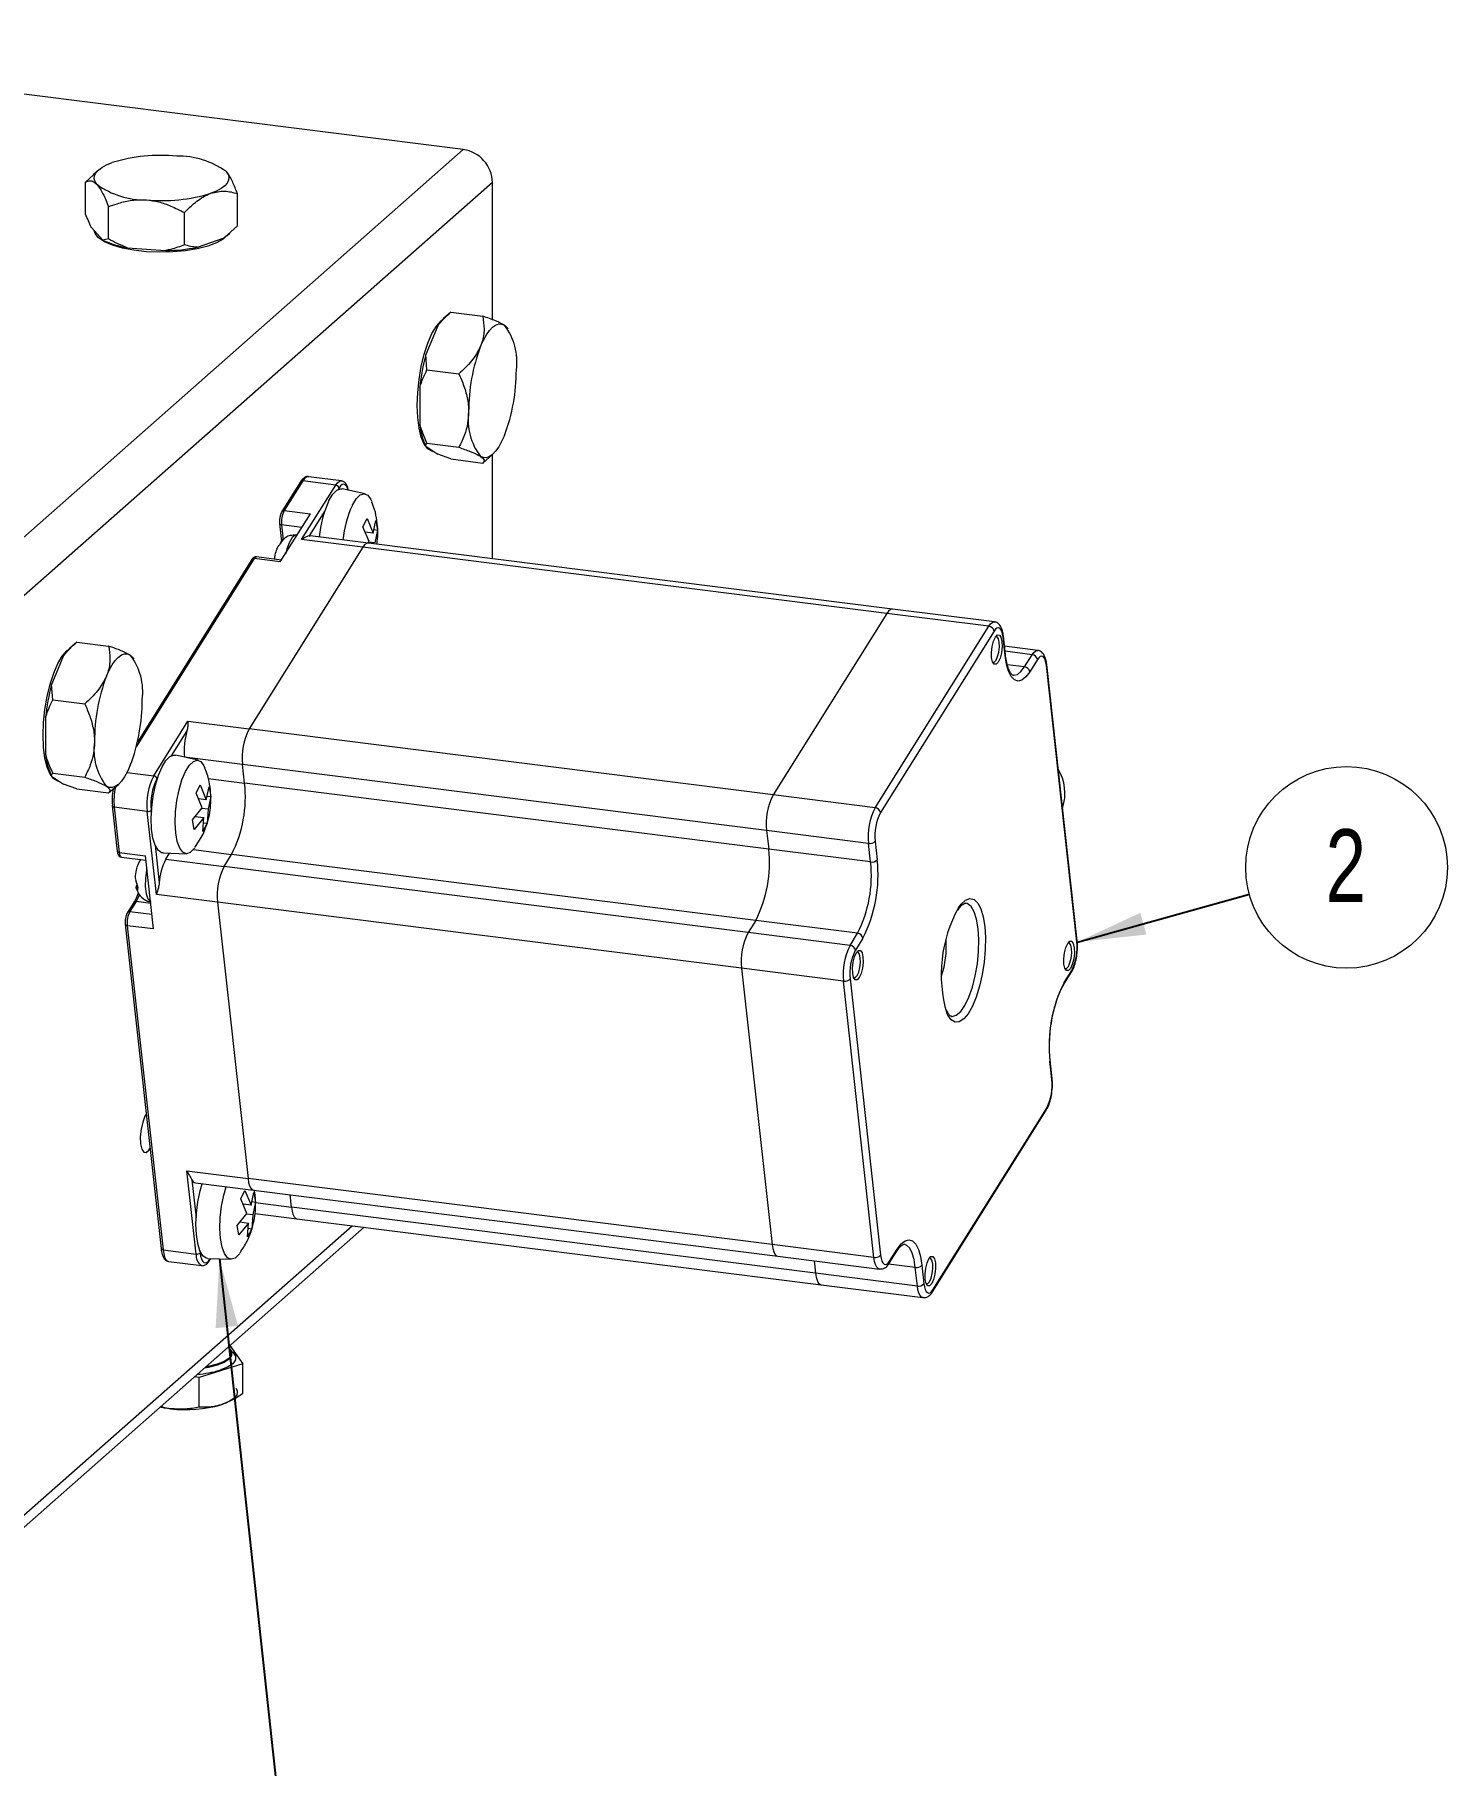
# Model space of a CAD drawing. Header units: millimetres. Extents: x 15 to 415, y 5 to 292.
# Drawn here: x 144.5 to 212.6, y 119.3 to 202.7 of the extents above; entities that cross this region are included whole.
import ezdxf

# ---------------------------------------------------------------- set-up
doc = ezdxf.new("R2010")
doc.units = ezdxf.units.MM
doc.styles.add('SLDTEXTSTYLE0', font='TXT', dxfattribs={"width": 0.75})
doc.dimstyles.new('SLDDIMSTYLE0', dxfattribs={"dimtxt": 0.18, "dimasz": 3.302, "dimexe": 0, "dimexo": 0.0625, "dimgap": 0, "dimtad": 0, "dimtih": 1, "dimtoh": 1, "dimdec": 0, "dimrnd": 1e-09, "dimzin": 0, "dimdsep": 46, "dimtxsty": 'Standard', "dimsah": 1, "dimcen": 0.09, "dimadec": 0, "dimazin": 0, "dimtfac": 3.302, "dimtdec": 0, "dimtofl": 0, "dimtmove": 0, "dimatfit": 3, "dimfxl": 1, "dimfrac": 2, "dimtolj": 1, "dimtzin": 0, "dimarcsym": 0})

# ---------------------------------------------------------------- blocks, each defined once
blk = doc.blocks.new('SW_NOTE_4')
at = {"color": 0, "linetype": 'Continuous', "lineweight": 0}
blk.add_circle((4.682, 1.298), 4.859, dxfattribs=at)
at = {"color": 0, "linetype": 'Continuous', "lineweight": 0, "insert": (4.647, 3.135), "char_height": 3.5, "attachment_point": 2, "style": 'SLDTEXTSTYLE0'}
blk.add_mtext('2', dxfattribs=at)

msp = doc.modelspace()

# ---------------------------------------------------------------- linework, layer by layer
at = {"color": 7, "linetype": 'Continuous', "lineweight": 15}
for p, q in [((165.185, 197.166), (121.221, 202.705)), ((142.204, 176.899), (165.185, 197.166)), ((147.602, 196.179), (147.346, 195.953)), ((166.588, 195.575), (143.607, 175.308)), ((147.357, 195.941), (146.985, 195.602)), ((146.985, 194.052), (146.985, 195.602)), ((166.588, 188.965), (166.588, 195.575)), ((148.084, 192.856), (148.084, 194.406)), ((154.299, 193.49), (154.299, 195.041)), ((151.741, 192.575), (151.741, 194.125)), ((147.26, 193.404), (147.534, 193.105)), ((147.534, 193.105), (147.809, 192.806)), ((148.084, 192.856), (147.809, 192.806)), ((153.02, 192.683), (153.659, 192.912)), ((154.299, 193.49), (153.659, 192.912)), ((153.806, 193.023), (153.939, 193.141)), ((148.999, 192.436), (149.912, 192.366)), ((149.912, 192.366), (150.826, 192.296)), ((152.381, 192.455), (153.02, 192.683)), ((163.95, 188.677), (163.663, 187.982)), ((164.584, 189.329), (164.237, 189.024)), ((164.584, 189.329), (166.122, 189.135)), ((167.352, 188.506), (167.297, 188.588)), ((163.663, 187.982), (163.376, 187.287)), ((163.435, 186.547), (163.376, 187.287)), ((163.435, 186.547), (164.973, 186.353)), ((163.088, 185.705), (163.088, 184.821)), ((163.088, 184.821), (163.088, 183.937)), ((163.376, 182.863), (163.663, 182.674)), ((163.435, 183.009), (164.973, 182.815)), ((163.663, 182.674), (163.95, 182.486)), ((163.707, 182.626), (163.744, 182.621)), ((164.584, 182.253), (163.95, 182.486)), ((164.584, 182.253), (166.122, 182.059)), ((166.122, 182.059), (166.592, 182.474)), ((166.588, 177.445), (166.588, 182.47)), ((157.339, 181.152), (156.443, 179.721)), ((157.452, 181.197), (156.556, 179.766)), ((159.043, 180.997), (157.452, 181.197)), ((159.313, 181.199), (157.723, 181.4)), ((157.735, 181.398), (157.723, 181.4)), ((159.313, 181.199), (159.325, 181.197)), ((157.395, 178.366), (159.043, 180.997)), ((160.451, 180.571), (159.35, 180.815)), ((156.367, 177.29), (157.819, 179.607)), ((156.556, 179.766), (157.819, 179.607)), ((160.349, 178.986), (160.549, 179.383)), ((160.549, 179.383), (160.843, 178.671)), ((156.333, 179.144), (156.413, 178.417)), ((156.431, 179.078), (156.511, 178.352)), ((157.752, 178.548), (157.806, 178.551)), ((160.612, 178.198), (157.806, 178.551)), ((160.642, 178.274), (160.349, 178.986)), ((160.843, 178.671), (160.459, 178.719)), ((160.843, 178.671), (160.973, 179.288)), ((160.88, 178.849), (161.056, 178.827)), ((161.056, 178.827), (160.925, 178.21)), ((160.973, 179.288), (161.056, 178.827)), ((160.341, 177.995), (154.86, 169.244)), ((156.25, 178.019), (156.189, 177.907)), ((156.268, 178.048), (156.256, 178.031)), ((156.371, 178.181), (156.431, 178.31)), ((156.413, 178.417), (156.422, 178.307)), ((156.474, 178.355), (156.466, 178.349)), ((160.341, 177.995), (157.395, 178.366)), ((185.598, 174.813), (160.341, 177.995)), ((160.583, 178.201), (160.642, 178.274)), ((185.868, 175.016), (160.612, 178.198)), ((160.925, 178.21), (160.622, 178.248)), ((154.991, 177.404), (149.48, 168.605)), ((156.367, 177.29), (155.105, 177.449)), ((156.422, 177.378), (155.213, 177.53)), ((185.598, 174.813), (180.116, 166.062)), ((190.509, 174.194), (185.598, 174.813)), ((190.779, 174.397), (185.868, 175.016)), ((185.027, 165.444), (190.509, 174.194)), ((190.765, 173.957), (185.284, 165.207)), ((191.297, 172.78), (191.198, 173.672)), ((191.311, 172.837), (191.213, 173.729)), ((145.919, 172.775), (145.632, 172.08)), ((146.553, 173.427), (146.206, 173.122)), ((146.553, 173.427), (148.091, 173.233)), ((149.321, 172.604), (149.266, 172.686)), ((192.868, 173.023), (191.269, 173.224)), ((192.231, 172.234), (192.598, 172.82)), ((145.632, 172.08), (145.345, 171.384)), ((192.855, 172.583), (192.487, 171.997)), ((194.756, 158.977), (193.288, 172.298)), ((194.771, 159.034), (193.302, 172.355)), ((145.404, 170.645), (145.345, 171.384)), ((145.404, 170.645), (146.942, 170.451)), ((145.057, 169.803), (145.057, 168.919)), ((150.266, 166.985), (151.914, 169.616)), ((151.914, 169.616), (154.86, 169.244)), ((145.057, 168.919), (145.057, 168.035)), ((180.116, 166.062), (154.86, 169.244)), ((152.409, 167.732), (151.307, 167.976)), ((145.345, 166.961), (145.632, 166.772)), ((145.404, 167.107), (146.942, 166.913)), ((154.646, 166.633), (154.548, 167.525)), ((179.804, 164.344), (154.548, 167.525)), ((145.632, 166.772), (145.919, 166.584)), ((145.676, 166.724), (145.713, 166.719)), ((146.553, 166.351), (145.919, 166.584)), ((146.553, 166.351), (148.091, 166.157)), ((148.091, 166.157), (148.561, 166.572)), ((152.307, 166.147), (152.507, 166.544)), ((152.6, 165.435), (152.307, 166.147)), ((152.507, 166.544), (152.8, 165.832)), ((152.8, 165.832), (152.931, 166.448)), ((152.838, 166.01), (153.014, 165.988)), ((152.931, 166.448), (153.014, 165.988)), ((179.902, 163.451), (154.646, 166.633)), ((185.027, 165.444), (180.116, 166.062)), ((148.265, 165.532), (148.506, 163.353)), ((148.363, 165.466), (148.603, 163.288)), ((149.953, 165.266), (148.363, 165.466)), ((150.395, 161.261), (149.953, 165.266)), ((152.13, 164.86), (152.6, 165.435)), ((152.8, 165.832), (152.417, 165.88)), ((152.883, 165.371), (152.579, 165.409)), ((152.883, 165.371), (152.837, 164.701)), ((153.014, 165.988), (152.883, 165.371)), ((152.213, 164.4), (152.13, 164.86)), ((152.683, 164.974), (152.213, 164.4)), ((152.266, 165.026), (152.683, 164.974)), ((152.637, 164.304), (152.683, 164.974)), ((152.837, 164.701), (152.637, 164.304)), ((152.666, 164.723), (152.837, 164.701)), ((179.804, 164.344), (179.902, 163.451)), ((184.715, 163.725), (179.804, 164.344)), ((152.269, 163.538), (152.607, 164.098)), ((184.813, 162.833), (184.715, 163.725)), ((185.034, 163.832), (185.132, 162.939)), ((148.603, 163.288), (149.866, 163.129)), ((148.712, 163.064), (149.89, 162.916)), ((149.561, 162.827), (149.5, 162.715)), ((149.58, 162.856), (149.567, 162.839)), ((150.255, 159.601), (149.866, 163.129)), ((150.714, 163.266), (151.842, 163.229)), ((150.848, 162.963), (151.031, 163.255)), ((150.848, 162.963), (153.654, 162.609)), ((153.654, 162.609), (154.021, 163.195)), ((179.277, 160.013), (154.021, 163.195)), ((184.813, 162.833), (179.902, 163.451)), ((149.376, 162.061), (149.399, 161.938)), ((178.91, 159.427), (153.654, 162.609)), ((153.341, 160.89), (150.395, 161.261)), ((149.303, 160.88), (149.004, 160.403)), ((149.416, 160.925), (149.117, 160.448)), ((153.341, 160.89), (154.81, 147.569)), ((178.598, 157.708), (153.341, 160.89)), ((148.894, 159.826), (150.617, 144.201)), ((148.992, 159.76), (150.715, 144.136)), ((150.255, 159.601), (148.992, 159.76)), ((179.277, 160.013), (178.91, 159.427)), ((183.821, 158.809), (178.91, 159.427)), ((184.188, 159.395), (179.277, 160.013)), ((183.821, 158.809), (184.188, 159.395)), ((184.445, 159.158), (184.078, 158.572)), ((178.598, 157.708), (180.066, 144.387)), ((183.509, 157.09), (178.598, 157.708)), ((184.977, 143.768), (183.509, 157.09)), ((183.828, 157.196), (185.296, 143.875)), ((194.117, 156.913), (194.484, 157.499)), ((194.139, 157.016), (194.506, 157.602)), ((188.689, 155.392), (188.714, 155.388)), ((193.55, 152.342), (193.452, 153.234)), ((193.565, 152.399), (193.466, 153.291)), ((187.797, 142.113), (193.278, 150.863)), ((187.819, 142.216), (193.3, 150.967)), ((151.864, 147.94), (154.81, 147.569)), ((152.305, 143.936), (151.864, 147.94)), ((152.275, 147.364), (155.081, 147.01)), ((154.462, 146.601), (154.662, 146.998)), ((154.662, 146.998), (154.955, 146.285)), ((180.066, 144.387), (154.81, 147.569)), ((154.955, 146.285), (155.086, 146.902)), ((155.081, 147.01), (180.337, 143.828)), ((155.086, 146.902), (155.169, 146.442)), ((154.755, 145.888), (154.462, 146.601)), ((154.955, 146.285), (154.572, 146.334)), ((154.993, 146.464), (155.169, 146.442)), ((155.169, 146.442), (155.038, 145.825)), ((156.899, 146.195), (156.834, 146.789)), ((182.156, 143.013), (156.899, 146.195)), ((143.196, 130.048), (160.409, 145.228)), ((154.285, 145.314), (154.755, 145.888)), ((154.368, 144.853), (154.285, 145.314)), ((154.838, 145.428), (154.368, 144.853)), ((154.421, 145.48), (154.838, 145.428)), ((155.038, 145.825), (154.734, 145.863)), ((154.792, 144.758), (154.838, 145.428)), ((154.992, 145.155), (154.792, 144.758)), ((154.821, 145.177), (154.992, 145.155)), ((155.038, 145.825), (154.992, 145.155)), ((155.153, 145.89), (157.17, 145.636)), ((157.17, 145.636), (182.426, 142.454)), ((184.977, 143.768), (180.066, 144.387)), ((150.715, 144.136), (152.305, 143.936)), ((150.974, 143.579), (150.986, 143.577)), ((150.986, 143.577), (152.576, 143.377)), ((152.869, 143.719), (153.997, 143.682)), ((152.96, 143.624), (153.016, 143.715)), ((180.337, 143.828), (185.248, 143.21)), ((182.09, 143.607), (182.156, 143.013)), ((185.708, 143.487), (186.075, 144.073)), ((185.73, 143.59), (186.097, 144.176)), ((186.075, 144.073), (186.155, 144.19)), ((152.576, 143.377), (152.564, 143.379)), ((187.067, 142.394), (182.156, 143.013)), ((187.067, 142.394), (186.968, 143.286)), ((187.287, 143.393), (187.386, 142.501)), ((182.426, 142.454), (187.337, 141.836)), ((153.938, 139.521), (154.56, 138.648)), ((154.56, 138.648), (152.461, 137.987)), ((154.063, 139.209), (153.995, 139.269)), ((154.02, 139.112), (154.02, 139.159)), ((154.56, 137.209), (154.56, 138.648)), ((152.461, 137.987), (152.226, 138.011)), ((152.461, 136.548), (152.461, 137.987)), ((153.771, 136.763), (153.795, 136.774))]:
    msp.add_line(p, q, dxfattribs=at)
at = {"color": 8, "linetype": 'Continuous', "lineweight": 15}
for p, q in [((159.197, 180.855), (159.155, 180.789)), ((158.504, 179.748), (157.752, 178.548)), ((157.41, 178.955), (156.431, 179.078)), ((155.105, 177.449), (149.427, 168.385)), ((192.598, 172.82), (191.295, 172.984)), ((192.231, 172.234), (191.406, 172.338)), ((151.865, 169.15), (151.113, 167.949)), ((154.548, 167.525), (151.75, 167.878)), ((148.978, 167.147), (150.266, 166.985)), ((150.461, 166.909), (150.42, 166.843)), ((152.892, 166.854), (154.646, 166.633)), ((150.145, 165.33), (150.156, 165.23)), ((150.331, 163.646), (150.532, 161.818)), ((152.185, 163.427), (154.021, 163.195)), ((149.117, 160.448), (150.176, 160.315)), ((150.119, 160.836), (149.416, 160.925)), ((152.109, 147.512), (152.311, 145.684)), ((155.173, 146.412), (156.899, 146.195)), ((143.607, 130.996), (159.828, 145.301)), ((152.486, 144.1), (152.497, 144)), ((152.973, 143.686), (152.991, 143.715)), ((186.968, 143.286), (185.681, 143.449)), ((153.35, 139.002), (153.273, 138.934))]:
    msp.add_line(p, q, dxfattribs=at)
at = {"color": 7, "linetype": 'Continuous', "lineweight": 15, "flags": 128}
for points in [[(147.534, 195.478), (147.437, 195.616), (147.394, 195.757), (147.407, 195.899), (147.475, 196.039), (147.597, 196.174), (147.772, 196.304), (147.995, 196.424), (148.264, 196.534)], [(153.75, 196.113), (153.847, 195.975), (153.89, 195.834), (153.877, 195.692), (153.809, 195.552), (153.687, 195.417), (153.512, 195.287), (153.289, 195.167), (153.02, 195.057)], [(149.912, 192.241), (149.308, 192.309), (148.756, 192.415), (148.276, 192.554), (147.887, 192.723), (147.603, 192.913), (147.437, 193.118), (147.394, 193.257)], [(153.739, 192.969), (153.606, 192.853), (153.289, 192.668), (152.87, 192.508), (152.365, 192.379), (151.795, 192.284), (151.18, 192.229), (150.544, 192.214), (149.912, 192.241)], [(153.806, 193.023), (153.746, 192.974), (153.659, 192.912)], [(162.964, 184.837), (162.986, 185.454), (163.052, 186.087), (163.158, 186.71), (163.301, 187.3), (163.475, 187.835), (163.674, 188.293), (163.889, 188.658), (164.113, 188.914), (164.175, 188.964)], [(166.018, 187.685), (166.153, 187.981), (166.295, 188.235), (166.442, 188.444), (166.592, 188.602), (166.742, 188.708), (166.89, 188.76), (167.032, 188.757), (167.167, 188.698)], [(163.707, 182.626), (163.674, 182.632), (163.475, 182.74), (163.301, 182.967), (163.158, 183.305), (163.052, 183.741), (162.986, 184.259), (162.964, 184.837)], [(167.167, 183.391), (167.032, 183.095), (166.89, 182.841), (166.742, 182.632), (166.592, 182.474), (166.442, 182.368), (166.295, 182.316), (166.153, 182.319), (166.018, 182.378)], [(158.708, 180.25), (158.896, 180.557), (159.09, 180.751), (159.282, 180.821), (159.35, 180.815)], [(159.838, 180.031), (160.024, 180.333), (160.218, 180.519), (160.407, 180.577), (160.581, 180.504), (160.73, 180.305), (160.778, 180.196)], [(156.333, 179.144), (156.333, 179.145), (156.333, 179.147)], [(156.256, 178.031), (156.254, 178.029), (156.25, 178.019)], [(156.431, 178.265), (156.437, 178.273), (156.454, 178.288)], [(156.452, 178.298), (156.456, 178.303), (156.472, 178.317)], [(160.612, 178.198), (160.598, 178.199), (160.513, 178.177), (160.427, 178.108), (160.341, 177.995)], [(160.612, 178.198), (160.598, 178.199), (160.513, 178.177), (160.427, 178.108), (160.341, 177.995)], [(185.868, 175.016), (185.854, 175.017), (185.77, 174.995), (185.683, 174.926), (185.598, 174.813)], [(185.868, 175.016), (185.854, 175.017), (185.77, 174.995), (185.683, 174.926), (185.598, 174.813)], [(191.141, 173.46), (191.148, 173.199), (191.116, 172.918), (191.05, 172.66), (190.96, 172.463), (190.86, 172.357), (190.766, 172.359), (190.69, 172.469), (190.646, 172.669), (190.64, 172.929), (190.672, 173.21), (190.738, 173.469), (190.827, 173.666), (190.927, 173.772), (191.022, 173.769), (191.097, 173.66), (191.141, 173.46)], [(191.198, 173.672), (191.174, 173.824), (191.137, 173.949), (191.09, 174.042), (191.034, 174.1), (190.97, 174.12), (190.903, 174.103), (190.834, 174.048), (190.765, 173.957)], [(191.014, 173.417), (190.976, 173.589), (190.911, 173.684), (190.845, 173.693)], [(144.933, 168.935), (144.955, 169.552), (145.021, 170.185), (145.127, 170.808), (145.27, 171.398), (145.444, 171.933), (145.643, 172.391), (145.858, 172.756), (146.082, 173.012), (146.144, 173.062)], [(147.987, 171.783), (148.121, 172.079), (148.264, 172.333), (148.411, 172.542), (148.561, 172.7), (148.711, 172.806), (148.858, 172.858), (149.001, 172.855), (149.136, 172.796)], [(190.691, 172.468), (190.771, 172.467), (190.857, 172.557), (190.935, 172.727), (190.992, 172.95), (191.019, 173.192), (191.014, 173.417)], [(192.487, 171.997), (192.299, 171.748), (192.109, 171.597), (191.923, 171.549), (191.75, 171.605), (191.595, 171.765), (191.464, 172.021), (191.364, 172.364), (191.297, 172.78)], [(193.288, 172.298), (193.263, 172.45), (193.227, 172.574), (193.179, 172.668), (193.123, 172.726), (193.06, 172.746), (192.992, 172.729), (192.923, 172.674), (192.855, 172.583)], [(145.676, 166.724), (145.643, 166.73), (145.444, 166.837), (145.27, 167.065), (145.127, 167.403), (145.021, 167.839), (144.955, 168.357), (144.933, 168.935)], [(150.665, 167.411), (150.853, 167.717), (151.048, 167.911), (151.239, 167.982), (151.307, 167.976)], [(151.796, 167.191), (151.982, 167.494), (152.175, 167.68), (152.365, 167.738), (152.539, 167.665), (152.687, 167.465), (152.736, 167.357)], [(149.136, 167.489), (149.001, 167.193), (148.858, 166.938), (148.711, 166.73), (148.561, 166.572), (148.411, 166.466), (148.264, 166.414), (148.121, 166.417), (147.987, 166.476)], [(150.714, 163.266), (150.642, 163.278), (150.474, 163.397), (150.335, 163.637), (150.23, 163.983), (150.166, 164.418), (150.146, 164.918), (150.172, 165.456), (150.242, 166.003), (150.351, 166.53), (150.495, 167.007), (150.665, 167.411)], [(152.253, 163.513), (152.222, 163.472), (152.029, 163.287), (151.84, 163.229), (151.666, 163.302), (151.517, 163.501), (151.402, 163.816), (151.329, 164.228), (151.3, 164.713), (151.317, 165.242), (151.381, 165.786), (151.486, 166.312), (151.627, 166.79), (151.796, 167.191)], [(149.567, 162.839), (149.565, 162.836), (149.561, 162.827)], [(149.481, 161.647), (149.485, 161.633), (149.497, 161.62)], [(149.486, 161.601), (149.49, 161.589), (149.502, 161.576)], [(184.446, 158.256), (184.452, 157.996), (184.42, 157.715), (184.354, 157.456), (184.264, 157.259), (184.165, 157.154), (184.07, 157.156), (183.995, 157.265), (183.951, 157.465), (183.944, 157.726), (183.976, 158.007), (184.042, 158.265), (184.132, 158.463), (184.232, 158.568), (184.326, 158.566), (184.401, 158.456), (184.446, 158.256)], [(194.626, 158.697), (194.633, 158.436), (194.601, 158.156), (194.535, 157.897), (194.445, 157.7), (194.345, 157.594), (194.251, 157.597), (194.176, 157.706), (194.131, 157.906), (194.125, 158.167), (194.157, 158.448), (194.223, 158.706), (194.313, 158.903), (194.412, 159.009), (194.507, 159.007), (194.582, 158.897), (194.626, 158.697)], [(194.176, 157.705), (194.256, 157.704), (194.343, 157.795), (194.42, 157.964), (194.477, 158.187), (194.504, 158.43), (194.499, 158.654)], [(194.499, 158.654), (194.461, 158.827), (194.396, 158.921), (194.33, 158.93)], [(183.995, 157.264), (184.076, 157.263), (184.162, 157.354), (184.239, 157.524), (184.296, 157.747), (184.324, 157.989), (184.318, 158.213)], [(184.318, 158.213), (184.28, 158.386), (184.215, 158.48), (184.15, 158.489)], [(149.903, 150.673), (149.844, 150.574), (149.733, 150.295), (149.655, 149.949), (149.619, 149.584), (149.631, 149.25), (149.689, 148.991), (149.785, 148.842), (149.906, 148.824), (150.036, 148.938), (150.086, 149.017)], [(152.869, 143.719), (152.797, 143.732), (152.629, 143.851), (152.49, 144.091), (152.385, 144.437), (152.321, 144.872), (152.301, 145.372), (152.327, 145.91), (152.397, 146.457), (152.506, 146.984), (152.603, 147.322)], [(154.408, 143.967), (154.377, 143.926), (154.184, 143.741), (153.995, 143.683), (153.821, 143.756), (153.672, 143.955), (153.557, 144.27), (153.484, 144.682), (153.455, 145.167), (153.472, 145.696), (153.536, 146.24), (153.641, 146.766), (153.759, 147.177)], [(154.81, 147.569), (154.841, 147.38), (154.886, 147.224), (154.946, 147.107), (155.016, 147.035), (155.081, 147.01)], [(154.81, 147.569), (154.841, 147.38), (154.886, 147.224), (154.946, 147.107), (155.016, 147.035), (155.081, 147.01)], [(156.899, 146.195), (156.93, 146.006), (156.976, 145.85), (157.035, 145.733), (157.105, 145.661), (157.17, 145.636)], [(156.899, 146.195), (156.93, 146.006), (156.976, 145.85), (157.035, 145.733), (157.105, 145.661), (157.17, 145.636)], [(180.066, 144.387), (180.097, 144.198), (180.143, 144.042), (180.202, 143.926), (180.272, 143.853), (180.337, 143.828)], [(180.066, 144.387), (180.097, 144.198), (180.143, 144.042), (180.202, 143.926), (180.272, 143.853), (180.337, 143.828)], [(186.097, 144.176), (186.285, 144.425), (186.475, 144.576), (186.661, 144.625), (186.834, 144.568), (186.989, 144.409), (187.12, 144.153), (187.22, 143.81), (187.287, 143.393)], [(152.497, 144), (152.524, 143.833), (152.564, 143.696), (152.616, 143.594), (152.678, 143.53), (152.747, 143.507), (152.822, 143.526), (152.898, 143.587), (152.973, 143.686)], [(185.296, 143.875), (185.321, 143.724), (185.358, 143.599), (185.405, 143.506), (185.461, 143.448), (185.524, 143.427), (185.592, 143.445), (185.661, 143.5), (185.73, 143.59)], [(187.938, 143.504), (187.944, 143.244), (187.912, 142.963), (187.846, 142.704), (187.757, 142.507), (187.657, 142.402), (187.562, 142.404), (187.487, 142.514), (187.443, 142.714), (187.436, 142.974), (187.468, 143.255), (187.534, 143.514), (187.624, 143.711), (187.724, 143.816), (187.818, 143.814), (187.894, 143.705), (187.938, 143.504)], [(187.81, 143.462), (187.772, 143.634), (187.707, 143.729), (187.642, 143.738)], [(182.156, 143.013), (182.186, 142.824), (182.232, 142.668), (182.291, 142.551), (182.362, 142.479), (182.426, 142.454)], [(182.156, 143.013), (182.186, 142.824), (182.232, 142.668), (182.291, 142.551), (182.362, 142.479), (182.426, 142.454)], [(187.487, 142.512), (187.568, 142.511), (187.654, 142.602), (187.731, 142.772), (187.788, 142.995), (187.816, 143.237), (187.81, 143.462)], [(187.386, 142.501), (187.41, 142.35), (187.447, 142.225), (187.494, 142.132), (187.551, 142.074), (187.614, 142.053), (187.681, 142.071), (187.75, 142.126), (187.819, 142.216)], [(153.85, 139.443), (153.994, 139.272), (154.011, 139.093), (153.899, 138.918), (153.665, 138.758), (153.322, 138.62)], [(153.322, 138.573), (152.891, 138.467), (152.707, 138.436)], [(153.322, 138.62), (152.891, 138.514), (152.772, 138.493)], [(154.02, 139.112), (154.011, 139.046), (153.899, 138.871), (153.665, 138.71), (153.322, 138.573)], [(154.063, 139.209), (154.073, 139.2), (154.203, 139.018), (154.203, 138.83), (154.074, 138.647), (153.821, 138.48), (153.459, 138.336)], [(154.227, 137.466), (154.282, 137.359), (154.294, 137.25), (154.263, 137.141), (154.19, 137.035), (154.076, 136.933), (153.923, 136.836), (153.734, 136.748), (153.511, 136.668)], [(151.079, 136.475), (150.772, 136.513), (150.567, 136.548)]]:
    msp.add_lwpolyline(points, dxfattribs=at)
at = {"color": 8, "linetype": 'Continuous', "lineweight": 15, "flags": 128}
for points in [[(157.723, 181.4), (157.709, 181.401), (157.624, 181.379), (157.538, 181.31), (157.452, 181.197)], [(159.043, 180.997), (159.128, 181.11), (159.215, 181.179), (159.299, 181.2), (159.313, 181.199)], [(159.635, 180.752), (159.606, 180.845), (159.554, 180.947), (159.492, 181.011), (159.422, 181.034), (159.348, 181.015), (159.272, 180.954), (159.197, 180.855)], [(157.145, 178.576), (157.088, 178.573), (156.942, 178.472), (156.802, 178.248), (156.681, 177.925), (156.625, 177.7)], [(155.213, 177.53), (155.207, 177.53), (155.173, 177.522), (155.139, 177.494), (155.105, 177.449)], [(190.509, 174.194), (190.594, 174.307), (190.681, 174.376), (190.765, 174.398), (190.776, 174.397)], [(192.598, 172.82), (192.683, 172.933), (192.77, 173.002), (192.854, 173.024), (192.866, 173.023)], [(191.683, 171.829), (191.718, 171.826), (191.887, 171.87), (192.06, 172.008), (192.231, 172.234)], [(148.603, 163.288), (148.616, 163.212), (148.634, 163.15), (148.658, 163.103), (148.686, 163.074), (148.712, 163.064)], [(149.935, 162.504), (149.923, 162.446), (149.866, 162.039), (149.856, 161.643), (149.894, 161.301), (149.975, 161.051), (150.091, 160.919), (150.111, 160.911)], [(149.581, 161.266), (149.566, 161.229), (149.416, 160.925)], [(189.043, 160.617), (189.176, 160.796), (189.39, 160.99), (189.601, 161.065), (189.799, 161.018), (189.976, 160.852), (190.125, 160.572), (190.24, 160.19), (190.317, 159.722)], [(189.997, 159.616), (189.921, 160.071), (189.805, 160.435), (189.654, 160.691), (189.474, 160.826), (189.41, 160.843)], [(190.317, 159.722), (190.351, 159.188), (190.342, 158.608), (190.29, 158.007), (190.197, 157.409), (190.067, 156.839), (189.905, 156.32), (189.719, 155.873), (189.514, 155.517), (189.301, 155.266), (189.087, 155.131), (188.882, 155.117), (188.693, 155.224), (188.529, 155.448), (188.482, 155.546)], [(188.714, 155.388), (188.739, 155.386), (188.944, 155.441), (189.155, 155.621), (189.36, 155.918), (189.552, 156.318), (189.72, 156.802), (189.858, 157.347), (189.958, 157.929), (190.016, 158.519), (190.029, 159.09), (189.997, 159.616)], [(186.968, 143.286), (186.907, 143.665), (186.816, 143.977), (186.697, 144.21), (186.556, 144.354), (186.433, 144.403)], [(150.715, 144.136), (150.745, 143.947), (150.791, 143.791), (150.85, 143.674), (150.921, 143.602), (150.974, 143.579)], [(185.251, 143.209), (185.183, 143.234), (185.113, 143.307), (185.054, 143.423), (185.008, 143.579), (184.977, 143.768)], [(187.34, 141.835), (187.272, 141.86), (187.202, 141.933), (187.143, 142.049), (187.097, 142.205), (187.067, 142.394)]]:
    msp.add_lwpolyline(points, dxfattribs=at)
at = {"color": 7, "linetype": 'Continuous', "lineweight": 15}
for centre, radius, start, end in [((150.618, 188.852), 8.035, 84.61837, 107.03704), ((164.95, 195.545), 1.638, 1.05865, 81.7606), ((151.427, 192.831), 4.02, 54.70853, 90.78459), ((149.857, 198.76), 4.02, 234.70852, 270.78461), ((150.666, 202.739), 8.035, 264.61838, 287.03702), ((149.719, 196.857), 4.479, 244.75089, 260.74226), ((150.706, 201.163), 8.868, 270.77158, 280.88381), ((165.379, 187.786), 1.684, 132.67254, 148.05399), ((164.909, 186.944), 2.86, 352.11509, 37.84784), ((174.195, 184.566), 8.752, 159.12241, 180.27053), ((172.69, 184.776), 9.646, 164.91729, 174.47564), ((158.989, 186.51), 8.752, 339.12241, 0.27053), ((168.276, 184.132), 2.86, 172.11508, 217.84787), ((166.261, 184.211), 3.184, 184.92331, 205.03964), ((163.772, 177.944), 5.564, 155.51852, 174.29628), ((159.023, 180.821), 0.177, 10.91562, 83.67073), ((157.65, 179.212), 1.226, 153.1374, 186.2555), ((164.711, 177.818), 5.352, 155.57314, 174.26959), ((156.478, 178.266), 0.0635, 136.64918, 198.74287), ((190.476, 173.901), 0.295, 10.91532, 83.6713), ((147.347, 171.884), 1.684, 132.67249, 148.054), ((146.877, 171.042), 2.86, 352.11513, 37.84783), ((191.226, 172.829), 0.0859, 325.56538, 5.55473), ((192.565, 172.527), 0.295, 10.91594, 83.67111), ((192.198, 171.941), 0.295, 10.91557, 83.67127), ((154.658, 168.874), 9.646, 164.9173, 174.47562), ((156.164, 168.664), 8.752, 159.12243, 180.27051), ((140.958, 170.608), 8.752, 339.12242, 0.27051), ((150.245, 168.23), 2.86, 172.11512, 217.84785), ((155.169, 168.187), 3.441, 163.75903, 185.14223), ((157.595, 167.859), 3.065, 153.1374, 186.25559), ((148.229, 168.309), 3.184, 184.92336, 205.03963), ((153, 165.6), 3.065, 153.1374, 186.25559), ((152.826, 165.624), 2.697, 153.13736, 186.25557), ((150.246, 166.809), 0.177, 10.91685, 83.67081), ((191.894, 166.153), 2.284, 341.85821, 30.72476), ((151.197, 165.838), 2.935, 170.0216, 185.31973), ((148.552, 165.965), 6.13, 333.13735, 6.25556), ((182.851, 164.678), 3.065, 153.1374, 186.25559), ((148.317, 165.537), 0.0515, 145.5645, 185.55781), ((149.991, 165.471), 0.209, 259.53547, 317.47201), ((187.762, 164.059), 3.065, 153.1374, 186.25559), ((187.472, 164.099), 2.452, 153.13744, 186.25556), ((184.995, 165.151), 0.295, 10.91495, 83.67189), ((184.778, 164.067), 0.348, 259.5356, 317.47184), ((153.281, 161.676), 2.752, 152.12722, 177.03764), ((173.809, 162.783), 6.13, 333.13735, 6.25556), ((178.719, 162.165), 6.13, 333.13735, 6.25556), ((178.429, 162.205), 6.743, 333.13735, 6.25558), ((184.876, 163.174), 0.348, 259.5357, 317.47203), ((149.456, 161.93), 0.0574, 171.5049, 204.94506), ((156.388, 161.224), 3.065, 153.13733, 186.25558), ((150.211, 159.894), 1.226, 153.13729, 186.25552), ((194.865, 157.406), 6.648, 151.122, 196.24624), ((181.645, 158.042), 3.065, 153.13733, 186.25558), ((184.156, 159.102), 0.295, 10.91523, 83.6716), ((186.555, 157.424), 3.065, 153.13733, 186.25558), ((186.265, 157.464), 2.452, 153.13737, 186.25553), ((183.789, 158.516), 0.295, 10.91599, 83.67095), ((184.06, 158.746), 4.403, 341.41048, 4.22806), ((192.319, 158.71), 2.452, 333.13733, 6.25562), ((183.572, 157.431), 0.348, 259.53598, 317.47147), ((200.155, 153.969), 6.743, 153.13737, 186.25559), ((193.381, 153.283), 0.0859, 325.56616, 5.55534), ((191.112, 152.075), 2.452, 333.13732, 6.25563), ((152.327, 147.588), 0.23, 199.41073, 256.94737), ((152.343, 144.141), 0.209, 259.53704, 317.47043), ((152.878, 143.674), 0.0954, 328.59598, 7.35944), ((185.04, 144.11), 0.348, 259.53612, 317.47185), ((187.031, 143.628), 0.348, 259.53627, 317.4714), ((187.13, 142.736), 0.348, 259.53623, 317.4715), ((151.977, 143.41), 5.286, 274.26726, 286.2875), ((151.793, 142.913), 6.478, 263.67, 285.38138)]:
    msp.add_arc(centre, radius, start, end, dxfattribs=at)
at = {"color": 8, "linetype": 'Continuous', "lineweight": 15}
for centre, radius, start, end in [((157.43, 181.088), 0.112, 78.50502, 144.67294), ((156.534, 179.656), 0.112, 78.49927, 144.72138), ((156.426, 179.178), 0.0993, 199.93519, 272.60782), ((156.49, 178.438), 0.0793, 194.832, 259.59597), ((155.082, 177.339), 0.112, 78.50303, 144.67521), ((191.127, 173.721), 0.0859, 325.58202, 5.49822), ((193.217, 172.347), 0.0859, 325.5754, 5.5058), ((151.729, 165.776), 3.38, 168.61019, 185.25191), ((148.359, 165.566), 0.0993, 199.93383, 272.6093), ((148.599, 163.387), 0.0993, 199.9343, 272.60918), ((149.539, 161.523), 0.095, 124.6697, 196.31446), ((149.095, 160.339), 0.112, 78.49673, 144.73628), ((149.394, 160.816), 0.112, 78.50156, 144.67632), ((148.988, 159.86), 0.0993, 199.9352, 272.60627), ((194.685, 159.026), 0.0859, 325.56451, 5.55581), ((193.981, 156.995), 0.159, 328.8792, 7.35941), ((194.349, 157.582), 0.159, 328.59378, 7.36377), ((193.479, 152.39), 0.0858, 325.5505, 5.56022), ((193.142, 150.946), 0.159, 328.59392, 7.36363), ((150.71, 144.235), 0.0993, 199.936, 272.60641), ((152.92, 143.883), 0.617, 175.07405, 234.7394), ((185.572, 143.57), 0.159, 328.61957, 7.36061), ((185.939, 144.156), 0.159, 328.5946, 7.36296), ((187.661, 142.196), 0.159, 328.61722, 7.36315)]:
    msp.add_arc(centre, radius, start, end, dxfattribs=at)
at = {"color": 7, "linetype": 'Continuous', "lineweight": 15}
for points, knots in [([(154.299, 195.041), (154.224, 195.233), (154.071, 195.625), (153.881, 195.96), (153.773, 196.086), (153.75, 196.113)], [0, 0, 0, 0, 0.432383, 0.87955, 1, 1, 1, 1]), ([(146.985, 195.602), (147.06, 195.631), (147.213, 195.69), (147.403, 195.612), (147.511, 195.502), (147.534, 195.478)], [0, 0, 0, 0, 0.432384, 0.87955, 1, 1, 1, 1]), ([(147.534, 195.478), (147.631, 195.346), (147.823, 195.083), (147.997, 194.63), (148.084, 194.406)], [0, 0, 0, 0, 0.503998, 1, 1, 1, 1]), ([(148.084, 194.406), (148.222, 194.459), (148.561, 194.589), (149.14, 194.729), (149.622, 194.76), (149.882, 194.742), (149.912, 194.74)], [0, 0, 0, 0, 0.23989, 0.591093, 0.952895, 1, 1, 1, 1]), ([(149.912, 194.74), (150.11, 194.714), (150.511, 194.661), (151.128, 194.446), (151.527, 194.237), (151.741, 194.125)], [0, 0, 0, 0, 0.310092, 0.629758, 1, 1, 1, 1]), ([(151.741, 194.125), (151.916, 194.299), (152.272, 194.651), (152.714, 194.938), (152.966, 195.036), (153.02, 195.057)], [0, 0, 0, 0, 0.432384, 0.87955, 1, 1, 1, 1]), ([(153.02, 195.057), (153.245, 195.11), (153.691, 195.215), (154.097, 195.099), (154.299, 195.041)], [0, 0, 0, 0, 0.503998, 1, 1, 1, 1]), ([(147.26, 193.404), (147.256, 193.411), (147.161, 193.6), (147.071, 193.83), (146.985, 194.052)], [0, 0, 0, 0, 0.038996, 1, 1, 1, 1]), ([(148.999, 192.436), (148.831, 192.501), (148.517, 192.62), (148.221, 192.781), (148.084, 192.856)], [0, 0, 0, 0, 0.535033, 1, 1, 1, 1]), ([(151.741, 192.575), (151.527, 192.494), (151.229, 192.382), (150.915, 192.315), (150.826, 192.296)], [0, 0, 0, 0, 0.717743, 1, 1, 1, 1]), ([(152.381, 192.455), (152.372, 192.455), (152.151, 192.462), (151.942, 192.519), (151.741, 192.575)], [0, 0, 0, 0, 0.038996, 1, 1, 1, 1]), ([(163.95, 188.677), (163.957, 188.686), (164.141, 188.915), (164.367, 189.126), (164.584, 189.329)], [0, 0, 0, 0, 0.038997, 1, 1, 1, 1]), ([(166.122, 189.135), (166.153, 188.931), (166.217, 188.515), (166.146, 188.019), (166.04, 187.743), (166.018, 187.685)], [0, 0, 0, 0, 0.432384, 0.879551, 1, 1, 1, 1]), ([(167.167, 188.698), (167.039, 188.768), (166.784, 188.907), (166.342, 189.06), (166.122, 189.135)], [0, 0, 0, 0, 0.503997, 1, 1, 1, 1]), ([(167.282, 188.577), (167.272, 188.601), (167.257, 188.638), (167.19, 188.682), (167.167, 188.698)], [0, 0, 0, 0, 0.645023, 1, 1, 1, 1]), ([(166.018, 187.685), (165.89, 187.444), (165.635, 186.965), (165.192, 186.556), (164.973, 186.353)], [0, 0, 0, 0, 0.503998, 1, 1, 1, 1]), ([(163.088, 185.705), (163.139, 185.861), (163.234, 186.152), (163.371, 186.422), (163.435, 186.547)], [0, 0, 0, 0, 0.535035, 1, 1, 1, 1]), ([(164.973, 186.353), (165.036, 186.212), (165.191, 185.863), (165.374, 185.281), (165.441, 184.806), (165.443, 184.554), (165.443, 184.525)], [0, 0, 0, 0, 0.239889, 0.591093, 0.952894, 1, 1, 1, 1]), ([(165.443, 184.525), (165.433, 184.335), (165.411, 183.95), (165.244, 183.373), (165.068, 183.01), (164.973, 182.815)], [0, 0, 0, 0, 0.310092, 0.629758, 1, 1, 1, 1]), ([(163.435, 183.009), (163.338, 183.227), (163.204, 183.532), (163.114, 183.848), (163.088, 183.937)], [0, 0, 0, 0, 0.717743, 1, 1, 1, 1]), ([(163.376, 182.863), (163.375, 182.865), (163.361, 182.92), (163.399, 182.965), (163.435, 183.009)], [0, 0, 0, 0, 0.038998, 1, 1, 1, 1]), ([(164.973, 182.815), (165.161, 182.749), (165.545, 182.616), (165.871, 182.469), (165.992, 182.394), (166.018, 182.378)], [0, 0, 0, 0, 0.432383, 0.87955, 1, 1, 1, 1]), ([(166.018, 182.378), (166.092, 182.315), (166.238, 182.189), (166.161, 182.102), (166.122, 182.059)], [0, 0, 0, 0, 0.503997, 1, 1, 1, 1]), ([(157.744, 181.389), (157.736, 181.393), (157.674, 181.423), (157.541, 181.372), (157.427, 181.28), (157.365, 181.19), (157.339, 181.152)], [0, 0, 0, 0, 0.055831, 0.410136, 0.750975, 1, 1, 1, 1]), ([(159.652, 180.748), (159.63, 180.831), (159.588, 180.986), (159.486, 181.139), (159.379, 181.174), (159.335, 181.189)], [0, 0, 0, 0, 0.394629, 0.745206, 1, 1, 1, 1]), ([(156.443, 179.721), (156.427, 179.693), (156.389, 179.623), (156.349, 179.479), (156.324, 179.302), (156.33, 179.195), (156.333, 179.144)], [0, 0, 0, 0, 0.187764, 0.458663, 0.739671, 1, 1, 1, 1]), ([(161.019, 178.146), (161.026, 178.19), (161.063, 178.392), (161.072, 178.772), (161.033, 179.288), (160.938, 179.766), (160.824, 180.055), (160.778, 180.173)], [0, 0, 0, 0, 0.064104, 0.297452, 0.549776, 0.815495, 1, 1, 1, 1]), ([(157.141, 178.577), (157.042, 178.578), (156.865, 178.58), (156.631, 178.489), (156.528, 178.39), (156.482, 178.346)], [0, 0, 0, 0, 0.406092, 0.731707, 1, 1, 1, 1]), ([(157.752, 178.548), (157.715, 178.537), (157.622, 178.509), (157.478, 178.429), (157.396, 178.367), (157.395, 178.366)], [0, 0, 0, 0, 0.384445, 0.992149, 1, 1, 1, 1]), ([(156.193, 177.906), (156.16, 177.818), (156.102, 177.664), (156.087, 177.493), (156.08, 177.421)], [0, 0, 0, 0, 0.574773, 1, 1, 1, 1]), ([(156.25, 178.019), (156.257, 178.029), (156.281, 178.061), (156.327, 178.119), (156.38, 178.185), (156.426, 178.243), (156.445, 178.273), (156.454, 178.288)], [0, 0, 0, 0, 0.117549, 0.377362, 0.605369, 0.803116, 1, 1, 1, 1]), ([(156.431, 178.265), (156.43, 178.262), (156.426, 178.256), (156.412, 178.234), (156.385, 178.199), (156.344, 178.146), (156.3, 178.091), (156.277, 178.059), (156.268, 178.048)], [0, 0, 0, 0, 0.056528, 0.16864, 0.331641, 0.551941, 0.843156, 1, 1, 1, 1]), ([(156.46, 178.311), (156.46, 178.311), (156.46, 178.31), (156.457, 178.305), (156.453, 178.299), (156.452, 178.298)], [0, 0, 0, 0, 0.343956, 0.928571, 1, 1, 1, 1]), ([(156.472, 178.317), (156.469, 178.312), (156.463, 178.302), (156.457, 178.292), (156.454, 178.288)], [0, 0, 0, 0, 0.499996, 1, 1, 1, 1]), ([(156.456, 178.288), (156.456, 178.292), (156.457, 178.299), (156.458, 178.303), (156.458, 178.305)], [0, 0, 0, 0, 0.494063, 1, 1, 1, 1]), ([(155.215, 177.527), (155.21, 177.528), (155.18, 177.538), (155.12, 177.522), (155.054, 177.484), (155.015, 177.441), (154.996, 177.411), (154.991, 177.404)], [0, 0, 0, 0, 0.050169, 0.334457, 0.594139, 0.90517, 1, 1, 1, 1]), ([(191.213, 173.729), (191.206, 173.783), (191.183, 173.945), (191.118, 174.144), (190.993, 174.308), (190.862, 174.396), (190.786, 174.391), (190.772, 174.39)], [0, 0, 0, 0, 0.164661, 0.50141, 0.737773, 0.952758, 1, 1, 1, 1]), ([(145.919, 172.775), (145.926, 172.784), (146.11, 173.013), (146.336, 173.224), (146.553, 173.427)], [0, 0, 0, 0, 0.038997, 1, 1, 1, 1]), ([(148.091, 173.233), (148.122, 173.029), (148.185, 172.613), (148.114, 172.117), (148.009, 171.841), (147.987, 171.783)], [0, 0, 0, 0, 0.432383, 0.87955, 1, 1, 1, 1]), ([(149.136, 172.796), (149.007, 172.866), (148.753, 173.005), (148.31, 173.158), (148.091, 173.233)], [0, 0, 0, 0, 0.503998, 1, 1, 1, 1]), ([(149.25, 172.675), (149.241, 172.699), (149.225, 172.736), (149.159, 172.78), (149.136, 172.796)], [0, 0, 0, 0, 0.645021, 1, 1, 1, 1]), ([(191.69, 171.831), (191.687, 171.83), (191.671, 171.829), (191.634, 171.851), (191.534, 171.971), (191.436, 172.197), (191.357, 172.493), (191.325, 172.73), (191.311, 172.837)], [0, 0, 0, 0, 0.046981, 0.243898, 0.432077, 0.631781, 0.834862, 1, 1, 1, 1]), ([(193.302, 172.355), (193.295, 172.409), (193.273, 172.571), (193.207, 172.77), (193.082, 172.934), (192.951, 173.022), (192.875, 173.017), (192.862, 173.016)], [0, 0, 0, 0, 0.1646616, 0.5014104, 0.7377728, 0.952758, 1, 1, 1, 1]), ([(147.987, 171.783), (147.858, 171.541), (147.604, 171.063), (147.161, 170.654), (146.942, 170.451)], [0, 0, 0, 0, 0.503998, 1, 1, 1, 1]), ([(145.057, 169.803), (145.108, 169.959), (145.203, 170.25), (145.34, 170.519), (145.404, 170.645)], [0, 0, 0, 0, 0.535035, 1, 1, 1, 1]), ([(146.942, 170.451), (147.005, 170.31), (147.16, 169.961), (147.342, 169.379), (147.41, 168.904), (147.412, 168.652), (147.412, 168.623)], [0, 0, 0, 0, 0.239889, 0.591093, 0.952894, 1, 1, 1, 1]), ([(151.914, 169.616), (151.914, 169.615), (151.912, 169.542), (151.916, 169.4), (151.879, 169.22), (151.865, 169.15)], [0, 0, 0, 0, 0.007848, 0.615557, 1, 1, 1, 1]), ([(147.412, 168.623), (147.401, 168.433), (147.38, 168.048), (147.213, 167.471), (147.037, 167.108), (146.942, 166.913)], [0, 0, 0, 0, 0.310092, 0.629758, 1, 1, 1, 1]), ([(145.404, 167.107), (145.307, 167.325), (145.173, 167.63), (145.083, 167.946), (145.057, 168.035)], [0, 0, 0, 0, 0.717743, 1, 1, 1, 1]), ([(145.345, 166.961), (145.344, 166.963), (145.33, 167.018), (145.367, 167.063), (145.404, 167.107)], [0, 0, 0, 0, 0.038998, 1, 1, 1, 1]), ([(146.942, 166.913), (147.13, 166.847), (147.514, 166.714), (147.839, 166.567), (147.961, 166.492), (147.987, 166.476)], [0, 0, 0, 0, 0.432383, 0.87955, 1, 1, 1, 1]), ([(152.607, 164.098), (152.696, 164.301), (152.823, 164.589), (152.94, 165.042), (153.008, 165.444), (153.032, 165.932), (152.99, 166.449), (152.896, 166.926), (152.782, 167.215), (152.735, 167.333)], [0, 0, 0, 0, 0.19933, 0.282386, 0.420325, 0.564856, 0.72114, 0.885721, 1, 1, 1, 1]), ([(147.987, 166.476), (148.06, 166.413), (148.207, 166.287), (148.129, 166.2), (148.091, 166.157)], [0, 0, 0, 0, 0.503997, 1, 1, 1, 1]), ([(148.506, 163.353), (148.511, 163.32), (148.522, 163.244), (148.561, 163.155), (148.631, 163.084), (148.687, 163.072), (148.709, 163.067)], [0, 0, 0, 0, 0.255731, 0.573617, 0.831909, 1, 1, 1, 1]), ([(149.504, 162.713), (149.474, 162.625), (149.403, 162.424), (149.366, 162.187), (149.372, 162.063), (149.372, 162.061)], [0, 0, 0, 0, 0.431547, 0.988338, 1, 1, 1, 1]), ([(149.649, 162.946), (149.634, 162.927), (149.609, 162.895), (149.588, 162.867), (149.58, 162.856)], [0, 0, 0, 0, 0.603025, 1, 1, 1, 1]), ([(149.497, 161.62), (149.497, 161.626), (149.494, 161.652), (149.482, 161.712), (149.456, 161.794), (149.425, 161.877), (149.408, 161.918), (149.399, 161.938)], [0, 0, 0, 0, 0.057633, 0.251565, 0.50764, 0.75134, 1, 1, 1, 1]), ([(149.404, 161.906), (149.407, 161.899), (149.414, 161.881), (149.434, 161.828), (149.456, 161.762), (149.473, 161.702), (149.48, 161.664), (149.481, 161.651), (149.481, 161.647)], [0, 0, 0, 0, 0.11199, 0.335103, 0.60947, 0.810678, 0.950046, 1, 1, 1, 1]), ([(149.511, 161.356), (149.5, 161.32), (149.453, 161.161), (149.378, 161.007), (149.318, 160.905), (149.303, 160.88)], [0, 0, 0, 0, 0.183475, 0.796065, 1, 1, 1, 1]), ([(149.448, 161.496), (149.437, 161.524), (149.406, 161.597), (149.443, 161.692), (149.466, 161.751)], [0, 0, 0, 0, 0.377771, 1, 1, 1, 1]), ([(149.448, 161.496), (149.452, 161.491), (149.463, 161.473), (149.481, 161.466), (149.498, 161.483), (149.507, 161.519), (149.504, 161.557), (149.502, 161.576)], [0, 0, 0, 0, 0.1175503, 0.3773665, 0.6053762, 0.803118, 1, 1, 1, 1]), ([(149.464, 161.505), (149.478, 161.453), (149.523, 161.283), (149.698, 161.097), (149.918, 160.952), (150.063, 160.92), (150.14, 160.904)], [0, 0, 0, 0, 0.162933, 0.524429, 0.748807, 1, 1, 1, 1]), ([(149.486, 161.6), (149.486, 161.598), (149.489, 161.585), (149.489, 161.571), (149.487, 161.561), (149.488, 161.563), (149.488, 161.563)], [0, 0, 0, 0, 0.087099, 0.517963, 0.988979, 1, 1, 1, 1]), ([(149.497, 161.62), (149.498, 161.612), (149.499, 161.598), (149.501, 161.583), (149.502, 161.576)], [0, 0, 0, 0, 0.499994, 1, 1, 1, 1]), ([(150.532, 161.818), (150.519, 161.739), (150.487, 161.535), (150.424, 161.36), (150.395, 161.263), (150.395, 161.261)], [0, 0, 0, 0, 0.384444, 0.99215, 1, 1, 1, 1]), ([(149.004, 160.403), (148.988, 160.375), (148.951, 160.305), (148.91, 160.161), (148.885, 159.984), (148.892, 159.877), (148.894, 159.826)], [0, 0, 0, 0, 0.187762, 0.458663, 0.739672, 1, 1, 1, 1]), ([(189.024, 160.506), (189.052, 160.551), (189.136, 160.685), (189.265, 160.799), (189.366, 160.849), (189.391, 160.844), (189.403, 160.842)], [0, 0, 0, 0, 0.155246, 0.462566, 0.762378, 1, 1, 1, 1]), ([(194.762, 158.448), (194.77, 158.516), (194.791, 158.698), (194.785, 158.894), (194.773, 159.014), (194.771, 159.034)], [0, 0, 0, 0, 0.328028, 0.887456, 1, 1, 1, 1]), ([(194.484, 157.499), (194.509, 157.541), (194.581, 157.668), (194.673, 157.931), (194.742, 158.223), (194.757, 158.396), (194.762, 158.448)], [0, 0, 0, 0, 0.176624, 0.524194, 0.856824, 1, 1, 1, 1]), ([(193.466, 153.291), (193.459, 153.369), (193.437, 153.593), (193.429, 154.008), (193.456, 154.53), (193.52, 155.065), (193.618, 155.585), (193.747, 156.069), (193.897, 156.492), (194.026, 156.762), (194.099, 156.883), (194.117, 156.913)], [0, 0, 0, 0, 0.066818, 0.193613, 0.321375, 0.449722, 0.578209, 0.706342, 0.833642, 0.959417, 1, 1, 1, 1]), ([(188.705, 155.394), (188.689, 155.397), (188.658, 155.405), (188.562, 155.499), (188.502, 155.632), (188.475, 155.692)], [0, 0, 0, 0, 0.35957, 0.714521, 1, 1, 1, 1]), ([(193.555, 151.813), (193.563, 151.88), (193.585, 152.062), (193.579, 152.259), (193.567, 152.379), (193.565, 152.399)], [0, 0, 0, 0, 0.328029, 0.887456, 1, 1, 1, 1]), ([(193.278, 150.863), (193.302, 150.906), (193.375, 151.033), (193.467, 151.296), (193.536, 151.588), (193.551, 151.761), (193.555, 151.813)], [0, 0, 0, 0, 0.176624, 0.524194, 0.856824, 1, 1, 1, 1]), ([(151.864, 147.94), (151.864, 147.939), (151.916, 147.831), (152.015, 147.668), (152.083, 147.555), (152.109, 147.512)], [0, 0, 0, 0, 0.007849, 0.615555, 1, 1, 1, 1]), ([(154.424, 143.992), (154.544, 144.175), (154.784, 144.544), (154.976, 145.044), (155.096, 145.496), (155.164, 145.898), (155.184, 146.386), (155.166, 146.771), (155.117, 146.987), (155.106, 147.034)], [0, 0, 0, 0, 0.203989, 0.411535, 0.498014, 0.641638, 0.792127, 0.954853, 1, 1, 1, 1]), ([(186.155, 144.19), (186.157, 144.193), (186.211, 144.271), (186.309, 144.361), (186.402, 144.408), (186.419, 144.404), (186.427, 144.402)], [0, 0, 0, 0, 0.013819, 0.373665, 0.724631, 1, 1, 1, 1]), ([(150.617, 144.201), (150.624, 144.149), (150.645, 143.991), (150.71, 143.799), (150.813, 143.637), (150.92, 143.602), (150.965, 143.588)], [0, 0, 0, 0, 0.17206, 0.513583, 0.794833, 1, 1, 1, 1]), ([(152.554, 143.387), (152.563, 143.383), (152.624, 143.354), (152.758, 143.404), (152.872, 143.497), (152.934, 143.587), (152.96, 143.624)], [0, 0, 0, 0, 0.056814, 0.410749, 0.751232, 1, 1, 1, 1]), ([(185.255, 143.217), (185.302, 143.214), (185.407, 143.208), (185.553, 143.295), (185.646, 143.393), (185.695, 143.468), (185.708, 143.487)], [0, 0, 0, 0, 0.237432, 0.531504, 0.878049, 1, 1, 1, 1]), ([(187.344, 141.843), (187.391, 141.84), (187.497, 141.834), (187.642, 141.921), (187.735, 142.019), (187.784, 142.094), (187.797, 142.113)], [0, 0, 0, 0, 0.237432, 0.531499, 0.878049, 1, 1, 1, 1]), ([(154.56, 137.209), (154.472, 137.149), (154.13, 136.918), (153.775, 136.774), (153.511, 136.668)], [0, 0, 0, 0, 0.2575183, 1, 1, 1, 1]), ([(151.079, 136.475), (151.046, 136.478), (150.887, 136.494), (150.731, 136.544), (150.608, 136.584)], [0, 0, 0, 0, 0.206746, 1, 1, 1, 1]), ([(152.461, 136.548), (152.237, 136.511), (151.784, 136.438), (151.315, 136.463), (151.079, 136.475)], [0, 0, 0, 0, 0.495458, 1, 1, 1, 1]), ([(153.511, 136.668), (153.416, 136.641), (153.06, 136.541), (152.714, 136.545), (152.461, 136.548)], [0, 0, 0, 0, 0.268608, 1, 1, 1, 1])]:
    msp.add_open_spline(points, degree=3, knots=knots, dxfattribs=at)
at = {"color": 8, "linetype": 'Continuous', "lineweight": 15}
for points, knots in [([(156.472, 178.317), (156.475, 178.32), (156.485, 178.336), (156.495, 178.359), (156.492, 178.369), (156.479, 178.359), (156.474, 178.355)], [0, 0, 0, 0, 0.088549, 0.386515, 0.779955, 1, 1, 1, 1]), ([(149.561, 162.827), (149.568, 162.837), (149.592, 162.868), (149.625, 162.91), (149.649, 162.94), (149.654, 162.946)], [0, 0, 0, 0, 0.270927, 0.86974, 1, 1, 1, 1])]:
    msp.add_open_spline(points, degree=3, knots=knots, dxfattribs=at)

# ---------------------------------------------------------------- block references
at = {"color": 7, "linetype": 'Continuous', "lineweight": 0}
msp.add_blockref('SW_NOTE_4', (203.069, 161.272), dxfattribs=at)

# ---------------------------------------------------------------- leaders
for points in [[(194.777, 158.973), (203.069, 161.272)], [(153.433, 143.701), (157.672, 104.631)]]:
    msp.add_leader(points, dimstyle='SLDDIMSTYLE0', dxfattribs=at)

doc.saveas('drawing.dxf')
